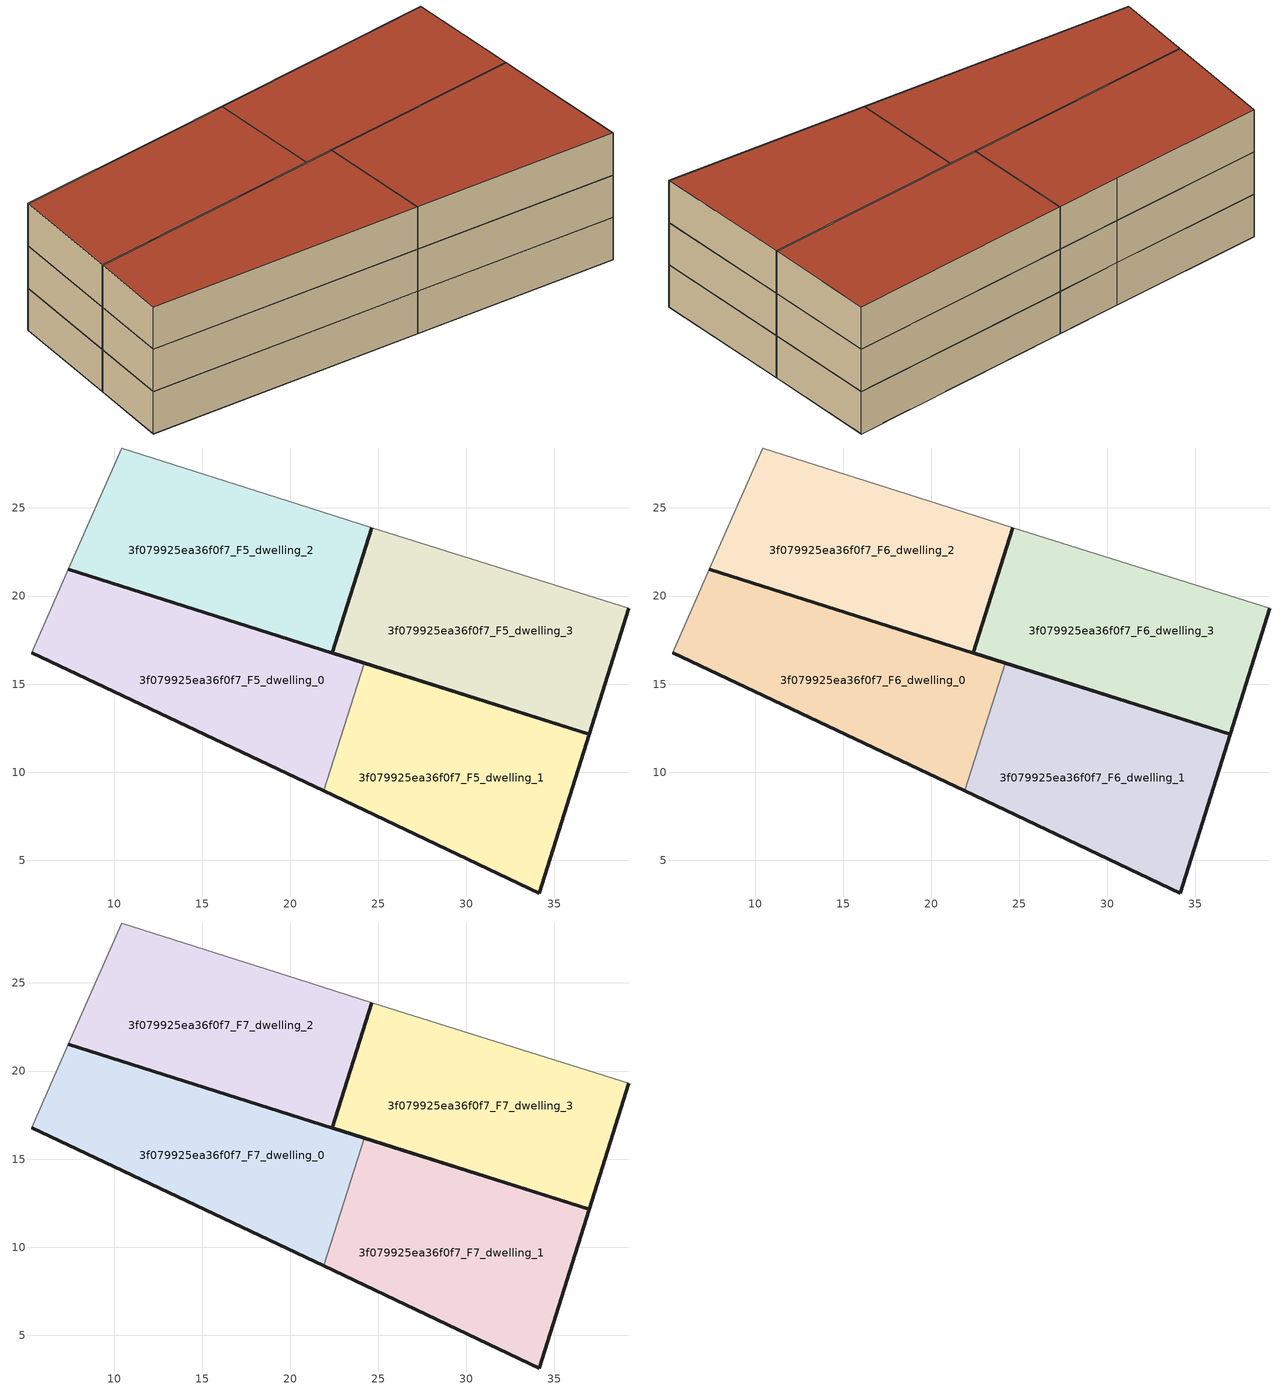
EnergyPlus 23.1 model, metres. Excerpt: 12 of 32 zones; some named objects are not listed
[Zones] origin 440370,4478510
3f079925ea36f0f7_F5_dwelling_0
 floor to 3f079925ea36f0f7_F4_dwelling_0 (EU_floor_Construction): 21.89,8.93 24.19,16.2 7.39,21.51 5.31,16.78 z15
 wall outside (EU_wall_Construction): 7.39,21.51 24.19,16.2 / 21.89,8.93 5.31,16.78 z15:18
 wall adiabatic (EU_wall_Construction): 5.31,16.78 7.39,21.51 z15:18
 wall to 3f079925ea36f0f7_F5_dwelling_1 (EU_wall_Construction): 24.19,16.2 21.89,8.93 z15:18
3f079925ea36f0f7_F5_dwelling_1
 floor to 3f079925ea36f0f7_F4_dwelling_1 (EU_floor_Construction): 34.13,3.14 36.98,12.15 24.19,16.2 21.89,8.93 z15
 wall outside (EU_wall_Construction): 24.19,16.2 36.98,12.15 34.13,3.14 21.89,8.93 z15:18
3f079925ea36f0f7_F5_dwelling_2
 floor to 3f079925ea36f0f7_F4_dwelling_2 (EU_floor_Construction): 22.38,16.77 24.64,23.89 20.46,25.21 10.43,28.41 7.39,21.51 z15
 wall outside (EU_wall_Construction): 24.64,23.89 22.38,16.77 z15:18
 wall adiabatic (EU_wall_Construction): 22.38,16.77 7.39,21.51 10.43,28.41 20.46,25.21 24.64,23.89 z15:18
3f079925ea36f0f7_F5_dwelling_3
 floor to 3f079925ea36f0f7_F4_dwelling_3 (EU_floor_Construction): 36.98,12.15 39.23,19.29 24.64,23.89 22.38,16.77 z15
 wall outside (EU_wall_Construction): 39.23,19.29 36.98,12.15 22.38,16.77 24.64,23.89 z15:18
 wall adiabatic (EU_wall_Construction): 24.64,23.89 39.23,19.29 z15:18
3f079925ea36f0f7_F6_dwelling_0
 floor to 3f079925ea36f0f7_F5_dwelling_0 (EU_floor_Construction): 21.89,8.93 24.19,16.2 7.39,21.51 5.31,16.78 z18
 wall outside (EU_wall_Construction): 7.39,21.51 24.19,16.2 / 21.89,8.93 5.31,16.78 z18:21
 wall adiabatic (EU_wall_Construction): 5.31,16.78 7.39,21.51 z18:21
 wall to 3f079925ea36f0f7_F6_dwelling_1 (EU_wall_Construction): 24.19,16.2 21.89,8.93 z18:21
3f079925ea36f0f7_F6_dwelling_1
 floor to 3f079925ea36f0f7_F5_dwelling_1 (EU_floor_Construction): 34.13,3.14 36.98,12.15 24.19,16.2 21.89,8.93 z18
 wall outside (EU_wall_Construction): 24.19,16.2 36.98,12.15 34.13,3.14 21.89,8.93 z18:21
3f079925ea36f0f7_F6_dwelling_2
 floor to 3f079925ea36f0f7_F5_dwelling_2 (EU_floor_Construction): 22.38,16.77 24.64,23.89 20.46,25.21 10.43,28.41 7.39,21.51 z18
 wall outside (EU_wall_Construction): 24.64,23.89 22.38,16.77 z18:21
 wall adiabatic (EU_wall_Construction): 22.38,16.77 7.39,21.51 10.43,28.41 20.46,25.21 24.64,23.89 z18:21
3f079925ea36f0f7_F6_dwelling_3
 floor to 3f079925ea36f0f7_F5_dwelling_3 (EU_floor_Construction): 36.98,12.15 39.23,19.29 24.64,23.89 22.38,16.77 z18
 wall outside (EU_wall_Construction): 39.23,19.29 36.98,12.15 22.38,16.77 24.64,23.89 z18:21
 wall adiabatic (EU_wall_Construction): 24.64,23.89 39.23,19.29 z18:21
3f079925ea36f0f7_F7_dwelling_0
 floor to 3f079925ea36f0f7_F6_dwelling_0 (EU_floor_Construction): 21.89,8.93 24.19,16.2 7.39,21.51 5.31,16.78 z21
 wall outside (EU_wall_Construction): 7.39,21.51 24.19,16.2 / 21.89,8.93 5.31,16.78 z21:24
 wall adiabatic (EU_wall_Construction): 5.31,16.78 7.39,21.51 z21:24
 wall to 3f079925ea36f0f7_F7_dwelling_1 (EU_wall_Construction): 24.19,16.2 21.89,8.93 z21:24
 roof outside (EU_roof_Construction): 24.19,16.2 21.89,8.93 5.31,16.78 7.39,21.51 z24
3f079925ea36f0f7_F7_dwelling_1
 floor to 3f079925ea36f0f7_F6_dwelling_1 (EU_floor_Construction): 34.13,3.14 36.98,12.15 24.19,16.2 21.89,8.93 z21
 wall outside (EU_wall_Construction): 24.19,16.2 36.98,12.15 34.13,3.14 21.89,8.93 z21:24
 roof outside (EU_roof_Construction): 36.98,12.15 34.13,3.14 21.89,8.93 24.19,16.2 z24
3f079925ea36f0f7_F7_dwelling_2
 floor to 3f079925ea36f0f7_F6_dwelling_2 (EU_floor_Construction): 22.38,16.77 24.64,23.89 20.46,25.21 10.43,28.41 7.39,21.51 z21
 wall outside (EU_wall_Construction): 24.64,23.89 22.38,16.77 z21:24
 wall adiabatic (EU_wall_Construction): 22.38,16.77 7.39,21.51 10.43,28.41 20.46,25.21 24.64,23.89 z21:24
 roof outside (EU_roof_Construction): 24.64,23.89 22.38,16.77 7.39,21.51 10.43,28.41 20.46,25.21 z24
3f079925ea36f0f7_F7_dwelling_3
 floor to 3f079925ea36f0f7_F6_dwelling_3 (EU_floor_Construction): 36.98,12.15 39.23,19.29 24.64,23.89 22.38,16.77 z21
 wall outside (EU_wall_Construction): 39.23,19.29 36.98,12.15 22.38,16.77 24.64,23.89 z21:24
 wall adiabatic (EU_wall_Construction): 24.64,23.89 39.23,19.29 z21:24
 roof outside (EU_roof_Construction): 39.23,19.29 36.98,12.15 22.38,16.77 24.64,23.89 z24
[Building]
EU S2 Campaign: North Axis=0; Terrain=City; Solar Distribution=FullExterior
[Site:Location]
Madrid: Latitude=40.5; Longitude=-3.5; Time Zone=1; Elevation=609
[SizingPeriod:WeatherFileDays]
AnnualSizingPeriod: Begin Month=1; Begin Day of Month=1; End Month=12; End Day of Month=31; Day of Week for Start Day=Monday; Use Weather File Daylight Saving Period=No; Use Weather File Rain and Snow Indicators=No
[MATERIAL]
EU_InternalMass_Material: Roughness=MediumRough; Thickness=0.1; Conductivity=1; Density=1800; Specific Heat=900; Thermal Absorptance=0.9; Solar Absorptance=0.7; Visible Absorptance=0.7
[MATERIAL:NOMASS] Roughness=MediumRough; Thermal Absorptance=0.9; Solar Absorptance=0.7; Visible Absorptance=0.7
Name | Thermal Resistance
EU_wall_NoMass | 0.609216
EU_roof_NoMass | 0.513268
EU_floor_NoMass | 0.568163
[CONSTRUCTION]
EU_wall_Construction: EU_wall_NoMass
EU_roof_Construction: EU_roof_NoMass
EU_floor_Construction: EU_floor_NoMass
EU_InternalMass_Construction: EU_InternalMass_Material
[ZONE] Type=1; Multiplier=1; Ceiling Height=autocalculate; Floor Area=autocalculate; Part of Total Floor Area=Yes
Name | Volume
3f079925ea36f0f7_F5_dwelling_0; 3f079925ea36f0f7_F6_dwelling_0; 3f079925ea36f0f7_F7_dwelling_0 | 343.477
3f079925ea36f0f7_F5_dwelling_1; 3f079925ea36f0f7_F6_dwelling_1; 3f079925ea36f0f7_F7_dwelling_1 | 343.486
3f079925ea36f0f7_F5_dwelling_2; 3f079925ea36f0f7_F6_dwelling_2; 3f079925ea36f0f7_F7_dwelling_2 | 343.453
3f079925ea36f0f7_F5_dwelling_3; 3f079925ea36f0f7_F6_dwelling_3; 3f079925ea36f0f7_F7_dwelling_3 | 343.447
[INTERNALMASS] Construction=EU_InternalMass_Construction
Name | Zone or ZoneList | Surface Area
3f079925ea36f0f7_F5_dwelling_0_EU_InternalMass | 3f079925ea36f0f7_F5_dwelling_0 | 114.492
3f079925ea36f0f7_F5_dwelling_1_EU_InternalMass | 3f079925ea36f0f7_F5_dwelling_1 | 114.494
3f079925ea36f0f7_F5_dwelling_2_EU_InternalMass | 3f079925ea36f0f7_F5_dwelling_2 | 114.483
3f079925ea36f0f7_F5_dwelling_3_EU_InternalMass | 3f079925ea36f0f7_F5_dwelling_3 | 114.481
3f079925ea36f0f7_F6_dwelling_0_EU_InternalMass | 3f079925ea36f0f7_F6_dwelling_0 | 114.492
3f079925ea36f0f7_F6_dwelling_1_EU_InternalMass | 3f079925ea36f0f7_F6_dwelling_1 | 114.494
3f079925ea36f0f7_F6_dwelling_2_EU_InternalMass | 3f079925ea36f0f7_F6_dwelling_2 | 114.483
3f079925ea36f0f7_F6_dwelling_3_EU_InternalMass | 3f079925ea36f0f7_F6_dwelling_3 | 114.481
3f079925ea36f0f7_F7_dwelling_0_EU_InternalMass | 3f079925ea36f0f7_F7_dwelling_0 | 114.492
3f079925ea36f0f7_F7_dwelling_1_EU_InternalMass | 3f079925ea36f0f7_F7_dwelling_1 | 114.494
3f079925ea36f0f7_F7_dwelling_2_EU_InternalMass | 3f079925ea36f0f7_F7_dwelling_2 | 114.483
3f079925ea36f0f7_F7_dwelling_3_EU_InternalMass | 3f079925ea36f0f7_F7_dwelling_3 | 114.481
[OTHEREQUIPMENT] Fuel Type=Electricity; Design Level Calculation Method=Watts/Area; Power per Zone Floor Area=1; Fraction Latent=0; Fraction Radiant=0; Fraction Lost=0; Carbon Dioxide Generation Rate=0; EndUse Subcategory=EU_Step8_InternalGains
Name | Zone or ZoneList or Space or SpaceList | Schedule
EU_Step8_InternalGain_3f079925ea36f0f7_F5_dwelling_0_f000 | 3f079925ea36f0f7_F5_dwelling_0 | EU_Step8_GainSchedule_3f079925ea36f0f7_F5_dwelling_0_f000
EU_Step8_InternalGain_3f079925ea36f0f7_F5_dwelling_1_f000 | 3f079925ea36f0f7_F5_dwelling_1 | EU_Step8_GainSchedule_3f079925ea36f0f7_F5_dwelling_1_f000
EU_Step8_InternalGain_3f079925ea36f0f7_F5_dwelling_2_f000 | 3f079925ea36f0f7_F5_dwelling_2 | EU_Step8_GainSchedule_3f079925ea36f0f7_F5_dwelling_2_f000
EU_Step8_InternalGain_3f079925ea36f0f7_F5_dwelling_3_f000 | 3f079925ea36f0f7_F5_dwelling_3 | EU_Step8_GainSchedule_3f079925ea36f0f7_F5_dwelling_3_f000
EU_Step8_InternalGain_3f079925ea36f0f7_F6_dwelling_0_f000 | 3f079925ea36f0f7_F6_dwelling_0 | EU_Step8_GainSchedule_3f079925ea36f0f7_F6_dwelling_0_f000
EU_Step8_InternalGain_3f079925ea36f0f7_F6_dwelling_1_f000 | 3f079925ea36f0f7_F6_dwelling_1 | EU_Step8_GainSchedule_3f079925ea36f0f7_F6_dwelling_1_f000
EU_Step8_InternalGain_3f079925ea36f0f7_F6_dwelling_2_f000 | 3f079925ea36f0f7_F6_dwelling_2 | EU_Step8_GainSchedule_3f079925ea36f0f7_F6_dwelling_2_f000
EU_Step8_InternalGain_3f079925ea36f0f7_F6_dwelling_3_f000 | 3f079925ea36f0f7_F6_dwelling_3 | EU_Step8_GainSchedule_3f079925ea36f0f7_F6_dwelling_3_f000
EU_Step8_InternalGain_3f079925ea36f0f7_F7_dwelling_0_f000 | 3f079925ea36f0f7_F7_dwelling_0 | EU_Step8_GainSchedule_3f079925ea36f0f7_F7_dwelling_0_f000
EU_Step8_InternalGain_3f079925ea36f0f7_F7_dwelling_1_f000 | 3f079925ea36f0f7_F7_dwelling_1 | EU_Step8_GainSchedule_3f079925ea36f0f7_F7_dwelling_1_f000
EU_Step8_InternalGain_3f079925ea36f0f7_F7_dwelling_2_f000 | 3f079925ea36f0f7_F7_dwelling_2 | EU_Step8_GainSchedule_3f079925ea36f0f7_F7_dwelling_2_f000
EU_Step8_InternalGain_3f079925ea36f0f7_F7_dwelling_3_f000 | 3f079925ea36f0f7_F7_dwelling_3 | EU_Step8_GainSchedule_3f079925ea36f0f7_F7_dwelling_3_f000
[ZONEVENTILATION:DESIGNFLOWRATE] Schedule=EU_AlwaysOn; Design Flow Rate Calculation Method=AirChanges/Hour; Air Changes per Hour=0.752966; Ventilation Type=Natural; Fan Pressure Rise=0; Fan Total Efficiency=1; Constant Term Coefficient=1; Temperature Term Coefficient=0; Velocity Term Coefficient=0; Velocity Squared Term Coefficient=0; Minimum Indoor Temperature=-100; Maximum Indoor Temperature=100; Delta Temperature=-100; Minimum Outdoor Temperature=-100; Maximum Outdoor Temperature=100; Maximum Wind Speed=40
Name | Zone or ZoneList or Space or SpaceList
EU_ConstantAir_3f079925ea36f0f7_F5_dwelling_0 | 3f079925ea36f0f7_F5_dwelling_0
EU_ConstantAir_3f079925ea36f0f7_F5_dwelling_1 | 3f079925ea36f0f7_F5_dwelling_1
EU_ConstantAir_3f079925ea36f0f7_F5_dwelling_2 | 3f079925ea36f0f7_F5_dwelling_2
EU_ConstantAir_3f079925ea36f0f7_F5_dwelling_3 | 3f079925ea36f0f7_F5_dwelling_3
EU_ConstantAir_3f079925ea36f0f7_F6_dwelling_0 | 3f079925ea36f0f7_F6_dwelling_0
EU_ConstantAir_3f079925ea36f0f7_F6_dwelling_1 | 3f079925ea36f0f7_F6_dwelling_1
EU_ConstantAir_3f079925ea36f0f7_F6_dwelling_2 | 3f079925ea36f0f7_F6_dwelling_2
EU_ConstantAir_3f079925ea36f0f7_F6_dwelling_3 | 3f079925ea36f0f7_F6_dwelling_3
EU_ConstantAir_3f079925ea36f0f7_F7_dwelling_0 | 3f079925ea36f0f7_F7_dwelling_0
EU_ConstantAir_3f079925ea36f0f7_F7_dwelling_1 | 3f079925ea36f0f7_F7_dwelling_1
EU_ConstantAir_3f079925ea36f0f7_F7_dwelling_2 | 3f079925ea36f0f7_F7_dwelling_2
EU_ConstantAir_3f079925ea36f0f7_F7_dwelling_3 | 3f079925ea36f0f7_F7_dwelling_3
[HVACTEMPLATE:THERMOSTAT] Constant Heating Setpoint=20; Constant Cooling Setpoint=50
EU_HeatOnly_3f079925ea36f0f7_F6_dwelling_1; EU_HeatOnly_3f079925ea36f0f7_F6_dwelling_2; EU_HeatOnly_3f079925ea36f0f7_F6_dwelling_3; EU_HeatOnly_3f079925ea36f0f7_F7_dwelling_0; EU_HeatOnly_3f079925ea36f0f7_F7_dwelling_1; EU_HeatOnly_3f079925ea36f0f7_F7_dwelling_2; EU_HeatOnly_3f079925ea36f0f7_F7_dwelling_3
[HVACTEMPLATE:ZONE:IDEALLOADSAIRSYSTEM] System Availability Schedule=EU_AlwaysOn; Maximum Heating Supply Air Temperature=50; Minimum Cooling Supply Air Temperature=13; Maximum Heating Supply Air Humidity Ratio=0.0156; Minimum Cooling Supply Air Humidity Ratio=0.0077; Heating Limit=NoLimit; Cooling Limit=NoLimit; Heating Availability Schedule=EU_AlwaysOn; Cooling Availability Schedule=EU_CoolingOff; Dehumidification Control Type=ConstantSensibleHeatRatio; Cooling Sensible Heat Ratio=0.7; Dehumidification Setpoint=60; Humidification Control Type=None; Humidification Setpoint=30; Outdoor Air Method=None; Outdoor Air Flow Rate per Person=0.00944; Outdoor Air Flow Rate per Zone Floor Area=0; Outdoor Air Flow Rate per Zone=0; Demand Controlled Ventilation Type=None; Outdoor Air Economizer Type=NoEconomizer; Heat Recovery Type=None; Sensible Heat Recovery Effectiveness=0.7; Latent Heat Recovery Effectiveness=0.65
Name | Template Thermostat
3f079925ea36f0f7_F5_dwelling_0 | EU_HeatOnly_3f079925ea36f0f7_F5_dwelling_0
3f079925ea36f0f7_F5_dwelling_1 | EU_HeatOnly_3f079925ea36f0f7_F5_dwelling_1
3f079925ea36f0f7_F5_dwelling_2 | EU_HeatOnly_3f079925ea36f0f7_F5_dwelling_2
3f079925ea36f0f7_F5_dwelling_3 | EU_HeatOnly_3f079925ea36f0f7_F5_dwelling_3
3f079925ea36f0f7_F6_dwelling_0 | EU_HeatOnly_3f079925ea36f0f7_F6_dwelling_0
3f079925ea36f0f7_F6_dwelling_1 | EU_HeatOnly_3f079925ea36f0f7_F6_dwelling_1
3f079925ea36f0f7_F6_dwelling_2 | EU_HeatOnly_3f079925ea36f0f7_F6_dwelling_2
3f079925ea36f0f7_F6_dwelling_3 | EU_HeatOnly_3f079925ea36f0f7_F6_dwelling_3
3f079925ea36f0f7_F7_dwelling_0 | EU_HeatOnly_3f079925ea36f0f7_F7_dwelling_0
3f079925ea36f0f7_F7_dwelling_1 | EU_HeatOnly_3f079925ea36f0f7_F7_dwelling_1
3f079925ea36f0f7_F7_dwelling_2 | EU_HeatOnly_3f079925ea36f0f7_F7_dwelling_2
3f079925ea36f0f7_F7_dwelling_3 | EU_HeatOnly_3f079925ea36f0f7_F7_dwelling_3
[SIZING:ZONE] Zone Cooling Design Supply Air Temperature Input Method=SupplyAirTemperature; Zone Cooling Design Supply Air Temperature=13; Zone Heating Design Supply Air Temperature Input Method=SupplyAirTemperature; Zone Heating Design Supply Air Temperature=50; Zone Cooling Design Supply Air Humidity Ratio=0.008; Zone Heating Design Supply Air Humidity Ratio=0.008; Cooling Design Air Flow Method=DesignDay; Cooling Design Air Flow Rate=0; Cooling Minimum Air Flow per Zone Floor Area=0.000762; Cooling Minimum Air Flow=0; Cooling Minimum Air Flow Fraction=0.2; Heating Design Air Flow Method=DesignDay; Heating Design Air Flow Rate=0; Heating Maximum Air Flow per Zone Floor Area=0.002032; Heating Maximum Air Flow=0.141576; Heating Maximum Air Flow Fraction=0.3; Account for Dedicated Outdoor Air System=No; Dedicated Outdoor Air System Control Strategy=NeutralSupplyAir; Dedicated Outdoor Air Low Setpoint Temperature for Design=autosize; Dedicated Outdoor Air High Setpoint Temperature for Design=autosize; Zone Load Sizing Method=Sensible Load Only No Latent Load; Zone Latent Cooling Design Supply Air Humidity Ratio Input Method=HumidityRatioDifference; Zone Cooling Design Supply Air Humidity Ratio Difference=0.005; Zone Latent Heating Design Supply Air Humidity Ratio Input Method=HumidityRatioDifference; Zone Humidification Design Supply Air Humidity Ratio Difference=0.005
3f079925ea36f0f7_F5_dwelling_0; 3f079925ea36f0f7_F5_dwelling_1; 3f079925ea36f0f7_F5_dwelling_2; 3f079925ea36f0f7_F5_dwelling_3; 3f079925ea36f0f7_F6_dwelling_0; 3f079925ea36f0f7_F6_dwelling_1; 3f079925ea36f0f7_F6_dwelling_2; 3f079925ea36f0f7_F6_dwelling_3; 3f079925ea36f0f7_F7_dwelling_0; 3f079925ea36f0f7_F7_dwelling_1; 3f079925ea36f0f7_F7_dwelling_2; 3f079925ea36f0f7_F7_dwelling_3
[SCHEDULE:CONSTANT]
Name | Hourly Value
EU_AlwaysOn | 1
EU_CoolingOff | 0
[SCHEDULE:FILE] Column Number=1; Rows to Skip at Top=0; Number of Hours of Data=8760; Column Separator=Comma; Interpolate to Timestep=No; Minutes per Item=60; Adjust Schedule for Daylight Savings=Yes
Name | File
EU_Step8_GainSchedule_3f079925ea36f0f7_F5_dwelling_0_f000 | ../../schedules/3f079925ea36f0f7/3f079925ea36f0f7_F5_dwelling_0_f000_gain.csv
EU_Step8_GainSchedule_3f079925ea36f0f7_F5_dwelling_1_f000 | ../../schedules/3f079925ea36f0f7/3f079925ea36f0f7_F5_dwelling_1_f000_gain.csv
EU_Step8_GainSchedule_3f079925ea36f0f7_F5_dwelling_2_f000 | ../../schedules/3f079925ea36f0f7/3f079925ea36f0f7_F5_dwelling_2_f000_gain.csv
EU_Step8_GainSchedule_3f079925ea36f0f7_F5_dwelling_3_f000 | ../../schedules/3f079925ea36f0f7/3f079925ea36f0f7_F5_dwelling_3_f000_gain.csv
EU_Step8_GainSchedule_3f079925ea36f0f7_F6_dwelling_0_f000 | ../../schedules/3f079925ea36f0f7/3f079925ea36f0f7_F6_dwelling_0_f000_gain.csv
EU_Step8_GainSchedule_3f079925ea36f0f7_F6_dwelling_1_f000 | ../../schedules/3f079925ea36f0f7/3f079925ea36f0f7_F6_dwelling_1_f000_gain.csv
EU_Step8_GainSchedule_3f079925ea36f0f7_F6_dwelling_2_f000 | ../../schedules/3f079925ea36f0f7/3f079925ea36f0f7_F6_dwelling_2_f000_gain.csv
EU_Step8_GainSchedule_3f079925ea36f0f7_F6_dwelling_3_f000 | ../../schedules/3f079925ea36f0f7/3f079925ea36f0f7_F6_dwelling_3_f000_gain.csv
EU_Step8_GainSchedule_3f079925ea36f0f7_F7_dwelling_0_f000 | ../../schedules/3f079925ea36f0f7/3f079925ea36f0f7_F7_dwelling_0_f000_gain.csv
EU_Step8_GainSchedule_3f079925ea36f0f7_F7_dwelling_1_f000 | ../../schedules/3f079925ea36f0f7/3f079925ea36f0f7_F7_dwelling_1_f000_gain.csv
EU_Step8_GainSchedule_3f079925ea36f0f7_F7_dwelling_2_f000 | ../../schedules/3f079925ea36f0f7/3f079925ea36f0f7_F7_dwelling_2_f000_gain.csv
EU_Step8_GainSchedule_3f079925ea36f0f7_F7_dwelling_3_f000 | ../../schedules/3f079925ea36f0f7/3f079925ea36f0f7_F7_dwelling_3_f000_gain.csv
